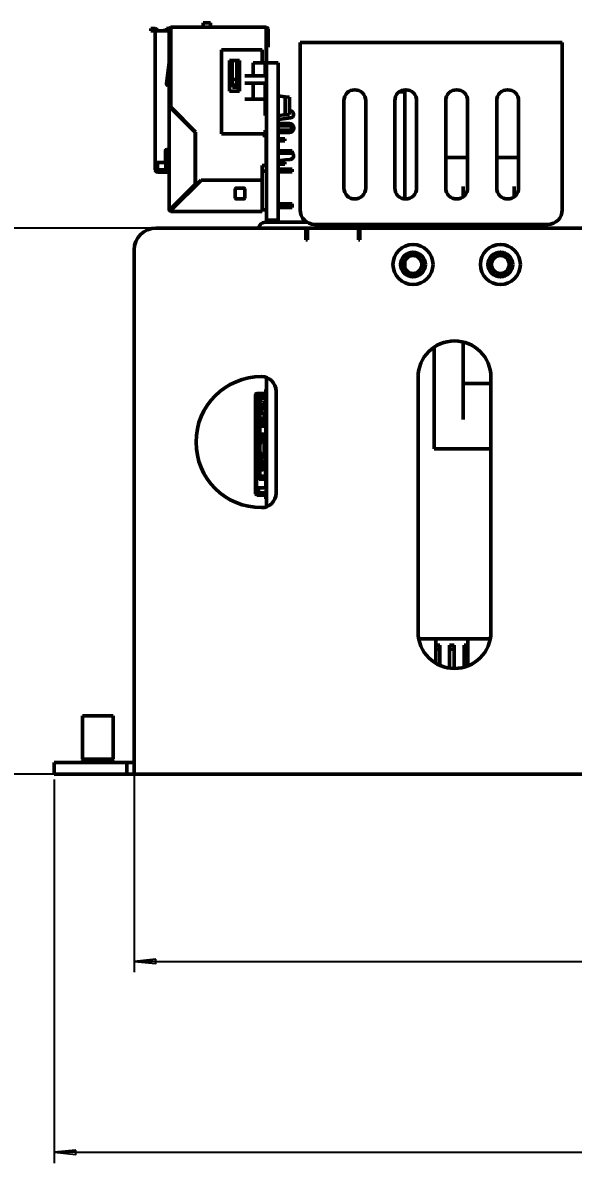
# Model space of a CAD drawing. Header units: millimetres. Extents: x 3118 to 4801, y 919 to 1849.
# Drawn here: x 3298.2 to 3373.8, y 1299.7 to 1456.4 of the extents above; entities that cross this region are included whole.
import ezdxf

# ---------------------------------------------------------------- set-up
doc = ezdxf.new("R2010")
doc.units = ezdxf.units.MM
doc.header["$LTSCALE"] = 1.8
doc.layers.add('외형선(ISO)', color=7, linetype='Continuous', lineweight=50)
doc.layers.add('치수(ISO)', color=7, linetype='Continuous', lineweight=25)
doc.styles.add('레이블 문자 (JIS)', font='')
doc.styles.get('레이블 문자 (JIS)').set_extended_font_data('Gulim')
doc.dimstyles.new('복사 대상기본값 (JIS)', dxfattribs={"dimscale": 1.5, "dimtxt": 3, "dimasz": 2, "dimexe": 1, "dimexo": 0.5, "dimgap": 0.8, "dimtad": 1, "dimdsep": 46, "dimtxsty": '레이블 문자 (JIS)', "dimblk": 'Filled-1', "dimcen": 0.09, "dimdle": 10, "dimclrd": 256, "dimclre": 256, "dimclrt": 256, "dimazin": 2, "dimtfac": 0.666667, "dimtmove": 0, "dimatfit": 3, "dimldrblk": 'OPEN', "dimfxl": 1, "dimtolj": 1, "dimtzin": 0, "dimlwd": -1, "dimlwe": -1, "dimarcsym": 0})

# ---------------------------------------------------------------- blocks, each defined once
blk = doc.blocks.new('Filled-1')
at = {"color": 0}
for p, q in [((0, 0), (-1, 0.1)), ((-1, 0.1), (-1, -0.1)), ((-1, 0), (0, 0)), ((-1, -0.1), (0, 0))]:
    blk.add_line(p, q, dxfattribs=at)
at = {"color": 0, "flags": 128}
blk.add_lwpolyline([(-1, -0.1), (0, 0), (-1, 0.1), (-1, -0.1)], dxfattribs=at)
at = {"color": 0}
blk.add_solid([(-1, -0.1), (0, 0), (-1, 0.1), (-1, -0.1)], dxfattribs=at)
blk = doc.blocks.new('*D648')
at = {"layer": 'Defpoints', "color": 0}
for p in [(3302.46, 1353.2), (3539.46, 1353.2), (3539.46, 1301.24)]:
    blk.add_point(p, dxfattribs=at)
at = {"layer": '치수(ISO)'}
for p, q in [((3302.46, 1352.45), (3302.46, 1299.74)), ((3539.46, 1352.45), (3539.46, 1299.74)), ((3305.46, 1301.24), (3536.46, 1301.24))]:
    blk.add_line(p, q, dxfattribs=at)
at = {"layer": '치수(ISO)', "linetype": 'ByBlock', "xscale": 3, "yscale": 3, "zscale": 3, "rotation": 180}
blk.add_blockref('Filled-1', (3302.46, 1301.24), dxfattribs=at)
at = {"layer": '치수(ISO)', "linetype": 'ByBlock', "xscale": 3, "yscale": 3, "zscale": 3}
blk.add_blockref('Filled-1', (3539.46, 1301.24), dxfattribs=at)
at = {"layer": '치수(ISO)', "insert": (3423.44, 1319.64), "char_height": 15, "attachment_point": 2, "style": '레이블 문자 (JIS)'}
blk.add_mtext('\\A1;237', dxfattribs=at)
blk = doc.blocks.new('_Open')
at = {"color": 0, "linetype": 'ByBlock', "lineweight": -2}
for p, q in [((-1, 0.167), (0, 0)), ((-1, -0.167), (0, 0)), ((0, 0), (-1, 0))]:
    blk.add_line(p, q, dxfattribs=at)
blk = doc.blocks.new('*D649')
at = {"layer": 'Defpoints', "color": 0}
for p in [(3313.46, 1357.3), (3528.46, 1357.3), (3528.46, 1327.47)]:
    blk.add_point(p, dxfattribs=at)
at = {"layer": '치수(ISO)'}
for p, q in [((3313.46, 1356.55), (3313.46, 1325.97)), ((3528.46, 1356.55), (3528.46, 1325.97)), ((3316.46, 1327.47), (3525.46, 1327.47))]:
    blk.add_line(p, q, dxfattribs=at)
at = {"layer": '치수(ISO)', "linetype": 'ByBlock', "xscale": 3, "yscale": 3, "zscale": 3, "rotation": 180}
blk.add_blockref('Filled-1', (3313.46, 1327.47), dxfattribs=at)
at = {"layer": '치수(ISO)', "linetype": 'ByBlock', "xscale": 3, "yscale": 3, "zscale": 3}
blk.add_blockref('Filled-1', (3528.46, 1327.47), dxfattribs=at)
at = {"layer": '치수(ISO)', "insert": (3425.96, 1345.89), "char_height": 15, "attachment_point": 2, "style": '레이블 문자 (JIS)'}
blk.add_mtext('\\A1;215', dxfattribs=at)
blk = doc.blocks.new('*D651')
at = {"layer": 'Defpoints', "color": 0}
for p in [(3272.45, 1428.2), (3316.46, 1428.2), (3304.46, 1353.2)]:
    blk.add_point(p, dxfattribs=at)
at = {"layer": '치수(ISO)'}
for p, q in [((3315.71, 1428.2), (3270.95, 1428.2)), ((3272.45, 1356.2), (3272.45, 1425.2)), ((3303.71, 1353.2), (3270.95, 1353.2))]:
    blk.add_line(p, q, dxfattribs=at)
at = {"layer": '치수(ISO)', "linetype": 'ByBlock', "xscale": 3, "yscale": 3, "zscale": 3}
for p, rotation in [((3272.45, 1428.2), 90), ((3272.45, 1353.2), 270)]:
    blk.add_blockref('Filled-1', p, dxfattribs=dict(at, rotation=rotation))
at = {"layer": '치수(ISO)', "insert": (3254.07, 1390.7), "char_height": 15, "attachment_point": 2, "rotation": 90, "style": '레이블 문자 (JIS)'}
blk.add_mtext('\\A1;75', dxfattribs=at)

msp = doc.modelspace()

# ---------------------------------------------------------------- linework, layer by layer
at = {"layer": '외형선(ISO)'}
for p, q in [((3315.75, 1455.297), (3315.75, 1455.597)), ((3315.95, 1455.597), (3315.75, 1455.597)), ((3315.95, 1455.597), (3316.34, 1455.597)), ((3317.51, 1455.297), (3317.56, 1455.347)), ((3317.66, 1455.447), (3317.56, 1455.347)), ((3317.66, 1455.447), (3317.91, 1455.447)), ((3318.11, 1455.597), (3317.91, 1455.597)), ((3317.91, 1455.297), (3317.91, 1455.597)), ((3318.11, 1455.597), (3318.265, 1455.597)), ((3318.26, 1455.547), (3318.26, 1444.818)), ((3318.46, 1455.547), (3318.46, 1444.818)), ((3318.46, 1444.818), (3318.46, 1455.547)), ((3331.61, 1455.797), (3318.51, 1455.797)), ((3318.51, 1455.797), (3318.51, 1455.547)), ((3318.51, 1455.547), (3318.51, 1444.797)), ((3322.95, 1456.397), (3322.95, 1456.273)), ((3322.95, 1456.397), (3323.95, 1456.397)), ((3322.95, 1455.86), (3322.95, 1456.273)), ((3322.95, 1455.797), (3322.95, 1455.86)), ((3323.95, 1456.397), (3323.95, 1456.273)), ((3323.95, 1455.86), (3323.95, 1456.273)), ((3323.95, 1455.797), (3323.95, 1455.86)), ((3331.61, 1455.547), (3331.61, 1455.797)), ((3331.61, 1450.797), (3331.61, 1455.547)), ((3331.66, 1453.047), (3331.66, 1455.547)), ((3331.66, 1455.547), (3331.66, 1450.897)), ((3331.86, 1453.047), (3331.86, 1455.547)), ((3315.95, 1455.297), (3315.75, 1455.297)), ((3315.95, 1455.297), (3316.34, 1455.297)), ((3316.649, 1455.297), (3316.34, 1455.297)), ((3316.35, 1455.287), (3316.35, 1437.197)), ((3316.35, 1455.287), (3316.75, 1455.287)), ((3316.75, 1455.287), (3316.75, 1455.297)), ((3317.91, 1455.297), (3316.75, 1455.297)), ((3318.11, 1455.297), (3317.91, 1455.297)), ((3318.11, 1455.297), (3318.26, 1455.297)), ((3316.25, 1453.697), (3316.35, 1453.63)), ((3316.25, 1453.697), (3316.35, 1453.697)), ((3326.48, 1452.697), (3325.48, 1452.697)), ((3325.48, 1441.147), (3325.48, 1452.697)), ((3326.48, 1452.697), (3328.663, 1452.697)), ((3329.617, 1452.697), (3328.663, 1452.697)), ((3329.617, 1452.697), (3329.726, 1452.697)), ((3329.726, 1452.697), (3329.865, 1452.697)), ((3329.865, 1452.697), (3330.705, 1452.697)), ((3331.03, 1452.697), (3330.705, 1452.697)), ((3331.03, 1452.697), (3331.03, 1450.897)), ((3331.66, 1453.047), (3331.86, 1453.047)), ((3336.26, 1453.697), (3372.26, 1453.697)), ((3336.26, 1453.697), (3336.26, 1430.697)), ((3337.26, 1453.697), (3346.845, 1453.697)), ((3337.26, 1453.697), (3337.26, 1453.697)), ((3338.687, 1453.698), (3341.051, 1453.698)), ((3338.687, 1453.697), (3338.687, 1453.698)), ((3341.051, 1453.698), (3343.34, 1453.698)), ((3343.34, 1453.697), (3343.34, 1453.698)), ((3343.34, 1453.698), (3344.018, 1453.698)), ((3344.018, 1453.697), (3344.018, 1453.698)), ((3344.018, 1453.698), (3344.092, 1453.698)), ((3344.092, 1453.698), (3345.832, 1453.698)), ((3344.092, 1453.697), (3344.092, 1453.698)), ((3345.832, 1453.697), (3345.832, 1453.698)), ((3346.845, 1453.697), (3346.845, 1453.697)), ((3348.787, 1453.698), (3348.81, 1453.698)), ((3348.787, 1453.697), (3348.787, 1453.698)), ((3348.81, 1453.698), (3348.967, 1453.698)), ((3348.81, 1453.697), (3348.81, 1453.698)), ((3348.967, 1453.698), (3352.467, 1453.698)), ((3348.967, 1453.697), (3348.967, 1453.698)), ((3352.467, 1453.698), (3352.541, 1453.698)), ((3352.467, 1453.697), (3352.467, 1453.698)), ((3352.541, 1453.697), (3352.541, 1453.698)), ((3357.201, 1453.698), (3357.767, 1453.698)), ((3357.201, 1453.697), (3357.201, 1453.698)), ((3357.767, 1453.698), (3359.23, 1453.698)), ((3359.23, 1453.698), (3360.524, 1453.698)), ((3360.524, 1453.698), (3360.841, 1453.698)), ((3360.841, 1453.698), (3361.736, 1453.698)), ((3360.841, 1453.697), (3360.841, 1453.698)), ((3361.736, 1453.697), (3361.736, 1453.698)), ((3366.441, 1453.698), (3366.927, 1453.698)), ((3366.441, 1453.697), (3366.441, 1453.698)), ((3366.927, 1453.698), (3368.264, 1453.698)), ((3368.264, 1453.698), (3369.621, 1453.698)), ((3369.621, 1453.698), (3370.078, 1453.698)), ((3370.078, 1453.697), (3370.078, 1453.698)), ((3372.26, 1453.697), (3372.26, 1430.697)), ((3318.26, 1450.957), (3317.91, 1448.021)), ((3326.555, 1451.197), (3326.932, 1451.197)), ((3326.555, 1446.997), (3326.555, 1451.197)), ((3327.577, 1451.197), (3326.932, 1451.197)), ((3326.948, 1448.605), (3326.932, 1451.197)), ((3327.561, 1448.605), (3327.577, 1451.197)), ((3327.577, 1451.197), (3327.955, 1451.197)), ((3327.955, 1450.697), (3327.877, 1450.697)), ((3327.877, 1446.997), (3327.877, 1450.697)), ((3327.955, 1451.197), (3327.955, 1446.997)), ((3329.81, 1450.897), (3331.46, 1450.897)), ((3329.81, 1450.897), (3329.81, 1449.107)), ((3331.46, 1449.107), (3331.46, 1450.897)), ((3331.46, 1450.797), (3331.66, 1450.797)), ((3333.26, 1450.897), (3331.66, 1450.897)), ((3331.66, 1429.297), (3331.66, 1450.897)), ((3333.26, 1450.897), (3333.26, 1429.297)), ((3316.35, 1450.168), (3316.25, 1450.104)), ((3316.35, 1450.104), (3316.25, 1450.104)), ((3327.81, 1450.287), (3327.877, 1450.287)), ((3327.81, 1446.997), (3327.81, 1450.287)), ((3331.66, 1449.107), (3328.663, 1449.107)), ((3331.46, 1449.797), (3331.66, 1449.797)), ((3331.61, 1449.107), (3331.61, 1449.797)), ((3318.109, 1447.797), (3318.26, 1447.797)), ((3326.948, 1448.605), (3326.953, 1447.848)), ((3327.561, 1448.605), (3326.948, 1448.605)), ((3326.955, 1447.558), (3326.953, 1447.848)), ((3327.556, 1447.848), (3326.953, 1447.848)), ((3327.555, 1447.558), (3326.955, 1447.558)), ((3327.555, 1447.558), (3327.556, 1447.848)), ((3327.561, 1448.605), (3327.556, 1447.848)), ((3328.663, 1448.107), (3331.66, 1448.107)), ((3329.81, 1448.107), (3329.81, 1445.897)), ((3331.46, 1445.897), (3331.46, 1448.107)), ((3331.61, 1446.747), (3331.61, 1448.107)), ((3327.955, 1446.997), (3326.555, 1446.997)), ((3331.66, 1446.747), (3331.61, 1446.747)), ((3333.26, 1446.349), (3334.21, 1446.241)), ((3334.21, 1446.241), (3334.81, 1446.172)), ((3334.21, 1446.241), (3334.21, 1443.754)), ((3334.81, 1446.172), (3334.81, 1443.822)), ((3349.86, 1446.897), (3350.66, 1446.897)), ((3350.66, 1445.897), (3350.66, 1446.897)), ((3318.333, 1444.818), (3318.26, 1444.818)), ((3318.26, 1430.747), (3318.26, 1444.818)), ((3318.474, 1444.818), (3318.333, 1444.818)), ((3318.51, 1444.797), (3321.91, 1441.397)), ((3321.86, 1441.377), (3318.51, 1444.727)), ((3328.663, 1445.897), (3331.46, 1445.897)), ((3331.46, 1445.897), (3331.46, 1443.647)), ((3331.46, 1445.197), (3331.51, 1445.197)), ((3331.51, 1445.197), (3331.51, 1444.197)), ((3342.26, 1433.697), (3342.26, 1445.697)), ((3345.26, 1445.697), (3345.26, 1433.697)), ((3349.26, 1433.697), (3349.26, 1445.697)), ((3350.66, 1445.897), (3350.66, 1432.201)), ((3352.26, 1445.697), (3352.26, 1433.697)), ((3356.26, 1433.697), (3356.26, 1445.697)), ((3359.26, 1445.697), (3359.26, 1433.697)), ((3363.26, 1433.697), (3363.26, 1445.697)), ((3366.26, 1445.697), (3366.26, 1433.697)), ((3331.46, 1444.197), (3331.51, 1444.197)), ((3331.66, 1443.647), (3331.46, 1443.647)), ((3333.26, 1443.646), (3334.21, 1443.754)), ((3334.278, 1443.237), (3333.26, 1443.104)), ((3334.21, 1443.754), (3334.81, 1443.822)), ((3334.924, 1443.322), (3334.278, 1443.237)), ((3334.81, 1444.328), (3334.924, 1444.313)), ((3321.86, 1434.188), (3321.86, 1441.377)), ((3321.91, 1441.397), (3321.91, 1435.397)), ((3331.46, 1441.647), (3331.46, 1441.147)), ((3331.46, 1441.647), (3331.66, 1441.647)), ((3331.56, 1441.647), (3331.56, 1440.697)), ((3331.61, 1436.797), (3331.61, 1441.347)), ((3331.66, 1441.347), (3331.61, 1441.347)), ((3333.26, 1442.547), (3334.81, 1442.547)), ((3333.26, 1442.247), (3334.81, 1442.247)), ((3334.81, 1441.647), (3333.26, 1441.647)), ((3334.81, 1441.347), (3333.26, 1441.347)), ((3326.48, 1441.147), (3325.48, 1441.147)), ((3326.48, 1441.147), (3331.46, 1441.147)), ((3331.36, 1440.697), (3331.36, 1441.147)), ((3331.56, 1440.697), (3331.36, 1440.697)), ((3331.66, 1439.947), (3331.61, 1439.947)), ((3333.63, 1440.438), (3333.26, 1440.438)), ((3333.63, 1440.188), (3333.26, 1440.188)), ((3334.15, 1440.438), (3333.63, 1440.438)), ((3333.63, 1440.438), (3333.63, 1440.188)), ((3334.15, 1440.188), (3333.63, 1440.188)), ((3334.15, 1440.438), (3334.15, 1440.188)), ((3317.75, 1437.397), (3317.75, 1438.797)), ((3317.8, 1438.697), (3317.8, 1436.197)), ((3317.95, 1438.997), (3318.26, 1438.997)), ((3318.26, 1438.897), (3318, 1438.897)), ((3333.26, 1438.885), (3333.676, 1438.822)), ((3335.16, 1438.822), (3333.26, 1438.822)), ((3335.16, 1438.472), (3333.26, 1438.472)), ((3335.16, 1438.822), (3335.16, 1438.472)), ((3316.35, 1437.197), (3316.35, 1436.997)), ((3316.35, 1437.197), (3316.75, 1437.197)), ((3316.35, 1436.207), (3316.35, 1436.997)), ((3316.6, 1436.197), (3316.6, 1436.997)), ((3316.65, 1437.197), (3316.65, 1436.197)), ((3316.75, 1437.197), (3317.55, 1437.197)), ((3331.06, 1435.397), (3331.06, 1436.797)), ((3331.06, 1436.797), (3331.61, 1436.797)), ((3334.278, 1437.57), (3333.26, 1437.458)), ((3333.63, 1437.238), (3333.26, 1437.238)), ((3333.63, 1436.988), (3333.26, 1436.988)), ((3334.15, 1437.238), (3333.63, 1437.238)), ((3333.63, 1437.238), (3333.63, 1436.988)), ((3334.15, 1436.988), (3333.63, 1436.988)), ((3334.15, 1437.238), (3334.15, 1436.988)), ((3334.914, 1437.64), (3334.278, 1437.57)), ((3356.26, 1437.897), (3358.66, 1437.897)), ((3358.66, 1437.897), (3359.26, 1437.897)), ((3363.26, 1437.897), (3365.66, 1437.897)), ((3365.66, 1437.897), (3366.26, 1437.897)), ((3316.65, 1436.197), (3316.6, 1436.197)), ((3316.65, 1436.197), (3317.8, 1436.197)), ((3317.71, 1435.897), (3316.66, 1435.897)), ((3317.71, 1435.897), (3317.91, 1435.897)), ((3317.8, 1436.197), (3318.26, 1436.197)), ((3317.91, 1435.897), (3317.91, 1436.197)), ((3317.91, 1435.897), (3318.11, 1435.897)), ((3318.11, 1435.897), (3318.26, 1435.897)), ((3321.91, 1435.997), (3321.86, 1435.997)), ((3321.91, 1435.097), (3321.91, 1435.397)), ((3321.91, 1435.097), (3321.91, 1434.797)), ((3331.66, 1435.997), (3331.06, 1435.997)), ((3331.06, 1435.097), (3331.06, 1435.397)), ((3331.06, 1435.097), (3331.06, 1434.797)), ((3335.16, 1436.282), (3333.26, 1436.282)), ((3335.16, 1435.932), (3333.26, 1435.932)), ((3335.16, 1436.282), (3335.16, 1435.932)), ((3318.51, 1430.838), (3321.86, 1434.188)), ((3322.651, 1434.797), (3318.601, 1430.747)), ((3321.91, 1434.797), (3321.91, 1434.056)), ((3331.06, 1434.797), (3322.651, 1434.797)), ((3327.36, 1432.297), (3327.36, 1433.597)), ((3327.46, 1433.697), (3328.56, 1433.697)), ((3328.66, 1433.597), (3328.66, 1432.297)), ((3331.06, 1430.747), (3331.06, 1434.797)), ((3358.66, 1432.497), (3358.66, 1433.897)), ((3365.66, 1432.497), (3365.66, 1433.897)), ((3328.56, 1432.197), (3327.46, 1432.197)), ((3318.26, 1430.747), (3318.333, 1430.747)), ((3318.474, 1430.747), (3318.333, 1430.747)), ((3318.51, 1430.712), (3318.51, 1430.571)), ((3318.51, 1430.571), (3318.51, 1430.497)), ((3318.51, 1430.497), (3331.06, 1430.497)), ((3331.06, 1430.497), (3331.06, 1430.747)), ((3331.66, 1430.697), (3331.06, 1430.697)), ((3335.16, 1431.527), (3333.26, 1431.527)), ((3335.16, 1431.027), (3333.26, 1431.027)), ((3335.16, 1431.527), (3335.16, 1431.027)), ((3331.46, 1428.997), (3337.206, 1428.997)), ((3331.66, 1429.297), (3331.66, 1428.997)), ((3331.66, 1429.297), (3333.26, 1429.297)), ((3333.26, 1428.997), (3333.26, 1429.297)), ((3338.26, 1428.697), (3370.26, 1428.697)), ((3344.26, 1428.197), (3344.26, 1428.697)), ((3346.51, 1428.697), (3346.51, 1428.197)), ((3369.01, 1428.197), (3369.01, 1428.697)), ((3369.66, 1428.197), (3369.66, 1428.697)), ((3337.06, 1428.197), (3316.46, 1428.197)), ((3337.06, 1426.597), (3337.06, 1428.197)), ((3337.06, 1428.197), (3337.26, 1428.197)), ((3337.26, 1426.597), (3337.26, 1428.197)), ((3344.26, 1428.197), (3337.26, 1428.197)), ((3344.26, 1428.197), (3344.26, 1426.597)), ((3344.46, 1428.197), (3344.46, 1426.597)), ((3387.46, 1428.197), (3344.46, 1428.197)), ((3337.26, 1426.597), (3337.06, 1426.597)), ((3344.46, 1426.597), (3344.26, 1426.597)), ((3313.46, 1357.297), (3313.46, 1425.197)), ((3350.66, 1423.747), (3350.66, 1422.648)), ((3354.66, 1401.897), (3354.66, 1411.84)), ((3358.66, 1401.897), (3358.66, 1412.551)), ((3331.66, 1389.924), (3331.66, 1407.671)), ((3352.46, 1372.697), (3352.46, 1407.697)), ((3358.66, 1406.869), (3362.46, 1406.869)), ((3362.46, 1407.697), (3362.46, 1372.697)), ((3330.15, 1405.342), (3330.15, 1405.199)), ((3330.15, 1405.342), (3330.25, 1405.342)), ((3330.203, 1405.42), (3330.251, 1405.363)), ((3330.335, 1405.448), (3330.25, 1405.362)), ((3330.25, 1405.312), (3330.335, 1405.398)), ((3330.25, 1405.362), (3330.25, 1405.342)), ((3330.25, 1405.342), (3330.25, 1405.312)), ((3330.25, 1405.312), (3330.25, 1405.284)), ((3330.3, 1405.455), (3330.342, 1405.455)), ((3330.365, 1405.292), (3330.3, 1405.292)), ((3330.35, 1405.462), (3330.335, 1405.448)), ((3330.335, 1405.448), (3330.35, 1405.412)), ((3330.35, 1405.412), (3330.335, 1405.398)), ((3331.54, 1405.462), (3330.35, 1405.462)), ((3330.35, 1405.412), (3331.54, 1405.412)), ((3330.35, 1405.362), (3330.35, 1405.292)), ((3331.44, 1405.312), (3330.445, 1405.312)), ((3331.44, 1405.192), (3330.445, 1405.192)), ((3330.713, 1405.167), (3330.744, 1405.192)), ((3330.892, 1405.312), (3330.96, 1405.367)), ((3330.96, 1405.367), (3331.16, 1405.367)), ((3331.16, 1405.367), (3331.16, 1405.312)), ((3331.16, 1405.192), (3331.16, 1405.167)), ((3331.358, 1405.412), (3331.461, 1405.414)), ((3331.49, 1405.312), (3331.44, 1405.312)), ((3331.44, 1405.312), (3331.44, 1405.192)), ((3331.49, 1405.192), (3331.44, 1405.192)), ((3331.539, 1405.412), (3331.529, 1405.426)), ((3331.56, 1405.432), (3331.537, 1405.45)), ((3331.54, 1405.462), (3331.54, 1405.454)), ((3331.54, 1405.362), (3331.54, 1405.412)), ((3331.56, 1405.386), (3331.54, 1405.412)), ((3331.54, 1405.362), (3331.54, 1405.305)), ((3331.551, 1405.336), (3331.54, 1405.359)), ((3331.559, 1406.004), (3331.559, 1405.904)), ((3331.56, 1406.004), (3331.559, 1406.004)), ((3331.559, 1405.514), (3331.559, 1405.904)), ((3331.56, 1406.005), (3331.56, 1405.855)), ((3331.66, 1406.005), (3331.56, 1406.005)), ((3331.56, 1406.005), (3331.56, 1406.005)), ((3331.66, 1406.005), (3331.56, 1406.005)), ((3331.56, 1405.855), (3331.56, 1405.342)), ((3332.96, 1405.797), (3332.96, 1391.797)), ((3330.15, 1405.092), (3330.15, 1405.142)), ((3330.15, 1404.942), (3330.15, 1405.092)), ((3330.15, 1404.884), (3330.15, 1404.942)), ((3330.15, 1404.942), (3330.25, 1404.942)), ((3330.15, 1404.884), (3330.15, 1404.742)), ((3330.15, 1404.587), (3330.15, 1404.742)), ((3330.15, 1404.587), (3330.15, 1404.104)), ((3330.15, 1404.047), (3330.15, 1404.104)), ((3330.15, 1403.752), (3330.15, 1404.047)), ((3330.15, 1403.056), (3330.15, 1403.752)), ((3330.15, 1403.752), (3330.25, 1403.752)), ((3330.25, 1405.092), (3330.25, 1405.142)), ((3330.25, 1405.092), (3330.25, 1405.042)), ((3330.275, 1405.067), (3330.25, 1405.042)), ((3330.25, 1405.042), (3330.25, 1404.942)), ((3330.25, 1404.884), (3330.25, 1404.942)), ((3330.25, 1404.884), (3330.25, 1404.742)), ((3330.25, 1404.587), (3330.25, 1404.742)), ((3330.25, 1404.587), (3330.25, 1404.492)), ((3330.61, 1404.492), (3330.25, 1404.492)), ((3330.25, 1404.492), (3330.25, 1404.042)), ((3330.25, 1403.842), (3330.25, 1404.042)), ((3330.25, 1403.842), (3330.25, 1403.742)), ((3330.56, 1403.842), (3330.25, 1403.842)), ((3330.25, 1403.742), (3330.25, 1402.842)), ((3330.275, 1405.142), (3330.275, 1404.842)), ((3330.275, 1404.692), (3330.275, 1404.842)), ((3330.275, 1404.692), (3330.345, 1404.692)), ((3330.395, 1404.742), (3330.345, 1404.692)), ((3330.395, 1405.142), (3330.395, 1404.842)), ((3330.395, 1404.842), (3330.395, 1404.742)), ((3330.57, 1405.167), (3330.401, 1405.167)), ((3330.545, 1405.142), (3330.445, 1405.042)), ((3330.445, 1405.042), (3330.445, 1404.492)), ((3330.46, 1404.202), (3330.61, 1404.308)), ((3330.607, 1404.202), (3330.46, 1404.202)), ((3330.46, 1404.042), (3330.46, 1404.202)), ((3330.57, 1405.167), (3330.545, 1405.142)), ((3330.545, 1405.142), (3330.545, 1404.492)), ((3330.56, 1404.152), (3330.56, 1403.869)), ((3330.56, 1403.869), (3330.56, 1403.842)), ((3330.56, 1403.842), (3330.56, 1403.742)), ((3330.56, 1403.542), (3330.56, 1403.742)), ((3330.57, 1405.167), (3331.415, 1405.167)), ((3330.61, 1405.042), (3330.681, 1404.971)), ((3331.54, 1405.042), (3330.61, 1405.042)), ((3330.61, 1404.492), (3330.61, 1405.042)), ((3330.61, 1404.492), (3330.71, 1404.392)), ((3330.61, 1404.308), (3330.61, 1404.492)), ((3330.61, 1404.308), (3330.71, 1404.308)), ((3330.61, 1404.202), (3330.71, 1404.202)), ((3330.71, 1404.942), (3331.54, 1404.957)), ((3330.71, 1404.951), (3330.71, 1404.392)), ((3330.71, 1404.392), (3330.71, 1404.308)), ((3330.71, 1404.308), (3330.71, 1404.202)), ((3330.71, 1404.202), (3330.71, 1395.542)), ((3330.74, 1404.943), (3330.74, 1404.85)), ((3330.74, 1404.85), (3330.74, 1404.85)), ((3330.74, 1404.85), (3331.352, 1404.85)), ((3330.841, 1404.242), (3330.841, 1403.147)), ((3331.54, 1404.397), (3331.19, 1404.247)), ((3331.19, 1404.247), (3331.19, 1404.242)), ((3331.19, 1404.242), (3331.49, 1404.242)), ((3331.19, 1403.147), (3331.19, 1404.242)), ((3331.353, 1404.85), (3331.414, 1404.955)), ((3331.407, 1404.942), (3331.54, 1404.942)), ((3331.415, 1405.167), (3331.54, 1405.042)), ((3331.44, 1404.192), (3331.44, 1403.542)), ((3331.49, 1404.242), (3331.54, 1404.242)), ((3331.54, 1405.042), (3331.54, 1405.142)), ((3331.54, 1404.612), (3331.54, 1405.042)), ((3331.54, 1404.399), (3331.54, 1404.612)), ((3331.54, 1404.399), (3331.54, 1404.235)), ((3331.54, 1404.023), (3331.54, 1404.235)), ((3331.54, 1404.023), (3331.54, 1400.908)), ((3331.66, 1405.142), (3331.66, 1404.612)), ((3330.15, 1402.8), (3330.15, 1403.056)), ((3330.25, 1403.056), (3330.15, 1403.056)), ((3330.15, 1402.294), (3330.15, 1402.8)), ((3330.15, 1402.294), (3330.15, 1401.941)), ((3330.25, 1402.842), (3330.25, 1402.742)), ((3330.25, 1402.542), (3330.25, 1402.742)), ((3330.56, 1402.742), (3330.25, 1402.742)), ((3330.25, 1402.542), (3330.25, 1396.942)), ((3330.4, 1403.592), (3330.5, 1403.592)), ((3330.4, 1402.992), (3330.4, 1403.592)), ((3330.5, 1402.992), (3330.4, 1402.992)), ((3330.46, 1396.942), (3330.46, 1402.542)), ((3330.5, 1403.592), (3330.5, 1402.992)), ((3330.5, 1403.542), (3330.56, 1403.542)), ((3330.56, 1403.042), (3330.5, 1403.042)), ((3330.56, 1403.542), (3330.56, 1403.042)), ((3330.56, 1403.042), (3330.56, 1402.842)), ((3330.56, 1402.842), (3330.56, 1402.742)), ((3330.56, 1402.716), (3330.56, 1402.742)), ((3330.56, 1402.716), (3330.56, 1396.769)), ((3331.54, 1402.792), (3330.71, 1402.792)), ((3330.76, 1403.147), (3330.841, 1403.147)), ((3330.841, 1403.147), (3331.19, 1403.147)), ((3331.19, 1403.542), (3331.44, 1403.542)), ((3331.19, 1403.442), (3331.54, 1403.442)), ((3331.34, 1402.63), (3331.518, 1402.63)), ((3331.34, 1402.63), (3331.34, 1402.042)), ((3331.34, 1402.451), (3331.463, 1402.44)), ((3331.463, 1402.119), (3331.34, 1402.109)), ((3331.44, 1403.542), (3331.54, 1403.442)), ((3331.54, 1402.792), (3331.518, 1402.63)), ((3331.518, 1402.63), (3331.54, 1402.63)), ((3330.15, 1397.571), (3330.15, 1401.941)), ((3331.34, 1402.042), (3330.71, 1402.042)), ((3330.99, 1401.667), (3331.44, 1401.667)), ((3330.99, 1401.667), (3330.99, 1400.967)), ((3330.99, 1401.58), (3331.16, 1401.58)), ((3331.54, 1400.967), (3330.99, 1400.967)), ((3331.02, 1401.567), (3331.19, 1401.567)), ((3331.02, 1401.567), (3331.02, 1401.067)), ((3331.02, 1401.067), (3331.19, 1401.067)), ((3331.16, 1401.667), (3331.16, 1401.567)), ((3331.16, 1401.067), (3331.16, 1400.967)), ((3331.49, 1401.567), (3331.19, 1401.567)), ((3331.19, 1401.067), (3331.49, 1401.067)), ((3331.24, 1401.567), (3331.24, 1401.667)), ((3331.24, 1400.967), (3331.24, 1401.067)), ((3331.34, 1402.042), (3331.34, 1401.93)), ((3331.44, 1401.93), (3331.34, 1401.93)), ((3331.54, 1401.93), (3331.44, 1401.93)), ((3331.44, 1401.93), (3331.44, 1401.667)), ((3331.44, 1401.667), (3331.54, 1401.667)), ((3331.49, 1401.567), (3331.54, 1401.567)), ((3331.49, 1401.067), (3331.54, 1401.067)), ((3331.54, 1398.335), (3331.54, 1400.908)), ((3331.54, 1400.908), (3331.66, 1400.908)), ((3354.66, 1401.897), (3354.66, 1397.897)), ((3331.54, 1399.897), (3330.71, 1399.897)), ((3330.71, 1399.642), (3330.93, 1399.642)), ((3331.13, 1399.442), (3331.13, 1398.842)), ((3331.24, 1399.45), (3331.24, 1398.773)), ((3331.49, 1399.55), (3331.34, 1399.55)), ((3331.49, 1399.55), (3331.54, 1399.55)), ((3330.15, 1397.571), (3330.15, 1397.218)), ((3330.73, 1398.542), (3330.73, 1397.425)), ((3330.98, 1398.692), (3330.88, 1398.692)), ((3331.34, 1398.6), (3331.34, 1397.375)), ((3331.54, 1398.335), (3331.54, 1394.372)), ((3331.66, 1398.335), (3331.54, 1398.335)), ((3354.66, 1397.897), (3358.66, 1397.897)), ((3354.66, 1397.897), (3358.66, 1397.897)), ((3358.66, 1397.897), (3362.46, 1397.897)), ((3330.15, 1396.712), (3330.15, 1397.218)), ((3330.15, 1396.456), (3330.15, 1396.712)), ((3330.15, 1395.967), (3330.15, 1396.456)), ((3330.15, 1396.456), (3330.25, 1396.456)), ((3330.15, 1395.692), (3330.15, 1395.967)), ((3330.25, 1395.967), (3330.15, 1395.967)), ((3330.25, 1396.742), (3330.25, 1396.942)), ((3330.25, 1396.742), (3330.25, 1396.642)), ((3330.56, 1396.742), (3330.25, 1396.742)), ((3330.25, 1396.642), (3330.25, 1395.742)), ((3330.4, 1396.492), (3330.5, 1396.492)), ((3330.4, 1395.892), (3330.4, 1396.492)), ((3330.5, 1395.892), (3330.4, 1395.892)), ((3330.5, 1396.492), (3330.5, 1395.892)), ((3330.5, 1396.442), (3330.56, 1396.442)), ((3330.56, 1395.942), (3330.5, 1395.942)), ((3330.56, 1396.742), (3330.56, 1396.769)), ((3330.56, 1396.742), (3330.56, 1396.642)), ((3330.56, 1396.642), (3330.56, 1396.442)), ((3330.56, 1396.442), (3330.56, 1395.942)), ((3330.56, 1395.942), (3330.56, 1395.742)), ((3330.93, 1396.5), (3330.71, 1396.5)), ((3330.76, 1396.092), (3331.54, 1396.092)), ((3330.76, 1395.992), (3330.876, 1395.992)), ((3330.876, 1395.985), (3330.841, 1395.967)), ((3330.841, 1395.967), (3331.54, 1395.967)), ((3330.841, 1395.967), (3330.841, 1395.875)), ((3330.876, 1395.992), (3330.921, 1395.992)), ((3330.88, 1397.275), (3330.98, 1397.275)), ((3331.13, 1397.125), (3331.13, 1396.7)), ((3331.24, 1397.201), (3331.24, 1396.65)), ((3331.34, 1396.55), (3331.49, 1396.55)), ((3331.54, 1396.55), (3331.49, 1396.55)), ((3330.15, 1395.186), (3330.15, 1395.692)), ((3330.15, 1395.186), (3330.15, 1394.832)), ((3330.15, 1392.217), (3330.15, 1394.832)), ((3330.25, 1395.742), (3330.25, 1395.642)), ((3330.25, 1395.442), (3330.25, 1395.642)), ((3330.56, 1395.642), (3330.25, 1395.642)), ((3330.25, 1395.442), (3330.25, 1392.517)), ((3330.53, 1393.612), (3330.53, 1395.442)), ((3330.56, 1395.742), (3330.56, 1395.642)), ((3330.56, 1395.548), (3330.56, 1395.642)), ((3330.56, 1395.548), (3330.56, 1395.167)), ((3330.56, 1395.542), (3330.574, 1395.542)), ((3330.574, 1395.542), (3330.695, 1395.542)), ((3330.71, 1395.117), (3330.61, 1395.117)), ((3330.71, 1395.542), (3330.71, 1395.148)), ((3330.71, 1395.117), (3330.74, 1395.102)), ((3330.74, 1395.102), (3330.74, 1393.712)), ((3330.74, 1395.102), (3330.86, 1395.042)), ((3330.74, 1394.962), (3330.86, 1394.962)), ((3330.74, 1394.887), (3330.8, 1394.887)), ((3330.742, 1395.675), (3331.34, 1395.675)), ((3330.86, 1395.042), (3330.86, 1394.962)), ((3330.86, 1394.962), (3330.86, 1394.912)), ((3330.9, 1395.078), (3330.9, 1395.092)), ((3331.5, 1395.092), (3330.9, 1395.092)), ((3330.9, 1395.078), (3330.9, 1395.031)), ((3330.9, 1395.031), (3330.9, 1395.017)), ((3330.9, 1394.987), (3330.9, 1395.017)), ((3331.5, 1395.017), (3330.9, 1395.017)), ((3330.99, 1395.675), (3330.99, 1395.092)), ((3330.99, 1395.58), (3331.16, 1395.58)), ((3331.02, 1395.55), (3331.19, 1395.55)), ((3331.02, 1395.55), (3331.02, 1395.092)), ((3331.16, 1395.675), (3331.16, 1395.55)), ((3331.49, 1395.55), (3331.19, 1395.55)), ((3331.24, 1395.55), (3331.24, 1395.675)), ((3331.34, 1395.675), (3331.54, 1395.775)), ((3331.49, 1395.55), (3331.54, 1395.55)), ((3331.5, 1395.078), (3331.5, 1395.092)), ((3331.5, 1395.078), (3331.5, 1395.031)), ((3331.5, 1395.031), (3331.5, 1395.017)), ((3331.5, 1394.952), (3331.5, 1395.017)), ((3331.5, 1394.952), (3331.5, 1394.107)), ((3331.5, 1394.6), (3331.54, 1394.6)), ((3331.54, 1394.475), (3331.5, 1394.475)), ((3331.54, 1394.159), (3331.54, 1394.372)), ((3330.63, 1393.712), (3331.54, 1393.712)), ((3331.5, 1394.107), (3330.74, 1394.107)), ((3331.5, 1394.043), (3330.74, 1394.043)), ((3331.5, 1393.951), (3330.74, 1393.951)), ((3331.5, 1394.107), (3331.5, 1394.043)), ((3331.5, 1394.043), (3331.5, 1393.951)), ((3331.54, 1394.007), (3331.5, 1394.007)), ((3331.5, 1393.963), (3331.54, 1393.963)), ((3331.5, 1393.712), (3331.5, 1393.951)), ((3331.5, 1393.85), (3331.54, 1393.891)), ((3331.54, 1394.159), (3331.54, 1393.995)), ((3331.54, 1393.783), (3331.54, 1393.995)), ((3331.54, 1393.783), (3331.54, 1393.712)), ((3331.54, 1393.612), (3331.54, 1393.712)), ((3331.54, 1392.517), (3331.54, 1393.612)), ((3331.66, 1393.783), (3331.66, 1391.867)), ((3330.15, 1392.217), (3330.15, 1392.017)), ((3330.15, 1391.867), (3330.15, 1392.017)), ((3330.15, 1392.017), (3330.25, 1392.017)), ((3330.15, 1391.81), (3330.15, 1391.867)), ((3330.15, 1391.81), (3330.15, 1391.667)), ((3330.15, 1391.667), (3330.25, 1391.667)), ((3330.25, 1392.517), (3331.54, 1392.517)), ((3330.25, 1392.217), (3330.25, 1392.517)), ((3330.25, 1392.217), (3330.25, 1392.017)), ((3330.25, 1391.967), (3330.25, 1392.017)), ((3330.275, 1391.942), (3330.25, 1391.967)), ((3330.25, 1391.867), (3330.25, 1391.967)), ((3330.25, 1391.726), (3330.25, 1391.697)), ((3330.335, 1391.612), (3330.25, 1391.697)), ((3330.25, 1391.697), (3330.25, 1391.667)), ((3330.275, 1392.167), (3330.275, 1392.317)), ((3330.345, 1392.317), (3330.275, 1392.317)), ((3330.275, 1392.167), (3330.275, 1391.867)), ((3330.3, 1391.717), (3330.365, 1391.717)), ((3330.412, 1391.555), (3330.3, 1391.555)), ((3330.335, 1391.612), (3330.35, 1391.597)), ((3330.345, 1392.317), (3330.395, 1392.267)), ((3330.35, 1391.717), (3330.35, 1391.647)), ((3331.54, 1391.597), (3330.35, 1391.597)), ((3330.35, 1391.517), (3330.35, 1391.555)), ((3330.35, 1391.517), (3331.071, 1391.517)), ((3330.395, 1392.267), (3330.395, 1392.167)), ((3330.395, 1392.167), (3330.395, 1391.867)), ((3330.401, 1391.842), (3330.57, 1391.842)), ((3330.412, 1391.555), (3330.412, 1391.597)), ((3330.412, 1391.555), (3330.562, 1391.555)), ((3330.445, 1392.517), (3330.445, 1391.967)), ((3330.545, 1391.867), (3330.445, 1391.967)), ((3330.445, 1391.817), (3331.39, 1391.817)), ((3330.445, 1391.697), (3331.39, 1391.697)), ((3330.545, 1392.517), (3330.545, 1391.867)), ((3330.545, 1391.867), (3330.57, 1391.842)), ((3331.17, 1391.555), (3330.562, 1391.555)), ((3330.57, 1391.842), (3331.415, 1391.842)), ((3330.744, 1391.817), (3330.713, 1391.842)), ((3330.96, 1391.642), (3330.892, 1391.697)), ((3331.16, 1391.642), (3330.96, 1391.642)), ((3331.019, 1391.555), (3331.1, 1391.497)), ((3331.3, 1391.497), (3331.1, 1391.497)), ((3331.16, 1391.842), (3331.16, 1391.817)), ((3331.16, 1391.697), (3331.16, 1391.642)), ((3331.17, 1391.555), (3331.17, 1391.597)), ((3331.228, 1391.555), (3331.17, 1391.555)), ((3331.228, 1391.555), (3331.287, 1391.555)), ((3331.287, 1391.555), (3331.287, 1391.597)), ((3331.51, 1391.555), (3331.287, 1391.555)), ((3331.3, 1391.497), (3331.3, 1391.555)), ((3331.3, 1391.517), (3331.44, 1391.517)), ((3331.461, 1391.596), (3331.358, 1391.597)), ((3331.39, 1391.817), (3331.44, 1391.817)), ((3331.44, 1391.697), (3331.39, 1391.697)), ((3331.415, 1391.842), (3331.54, 1391.967)), ((3331.44, 1391.817), (3331.49, 1391.817)), ((3331.44, 1391.697), (3331.49, 1391.697)), ((3331.44, 1391.555), (3331.44, 1391.517)), ((3331.56, 1391.616), (3331.529, 1391.579)), ((3331.56, 1391.59), (3331.532, 1391.564)), ((3331.54, 1391.967), (3331.54, 1391.867)), ((3331.54, 1391.647), (3331.54, 1391.705)), ((3331.54, 1391.651), (3331.551, 1391.673)), ((3331.54, 1391.597), (3331.54, 1391.647)), ((3331.56, 1391.667), (3331.56, 1391.155)), ((3331.56, 1391.005), (3331.56, 1391.155)), ((3331.66, 1391.817), (3331.652, 1391.817)), ((3331.56, 1391.005), (3331.66, 1391.005)), ((3331.56, 1391.005), (3331.56, 1391.005)), ((3331.56, 1391.005), (3331.66, 1391.005)), ((3352.541, 1371.797), (3354.91, 1371.797)), ((3354.91, 1368.396), (3354.91, 1371.797)), ((3354.91, 1371.797), (3359.31, 1371.797)), ((3354.91, 1370.897), (3355.43, 1370.897)), ((3355.43, 1370.352), (3355.43, 1370.897)), ((3356.79, 1370.897), (3356.79, 1370.352)), ((3356.79, 1370.897), (3357.43, 1370.897)), ((3357.43, 1370.352), (3357.43, 1370.897)), ((3358.79, 1370.897), (3358.79, 1370.352)), ((3358.79, 1370.897), (3359.31, 1370.897)), ((3359.31, 1371.797), (3359.31, 1368.052)), ((3359.31, 1371.797), (3362.378, 1371.797)), ((3354.91, 1370.352), (3355.43, 1370.352)), ((3355.43, 1368.128), (3355.43, 1370.352)), ((3356.79, 1370.352), (3357.43, 1370.352)), ((3356.79, 1370.352), (3356.79, 1367.742)), ((3357.43, 1367.697), (3357.43, 1370.352)), ((3358.79, 1370.352), (3359.31, 1370.352)), ((3358.79, 1370.352), (3358.79, 1367.877)), ((3306.36, 1361.197), (3310.56, 1361.197)), ((3306.36, 1361.197), (3306.36, 1355.249)), ((3310.56, 1361.197), (3310.56, 1355.249)), ((3313.46, 1357.297), (3313.46, 1353.197)), ((3310.56, 1355.249), (3306.36, 1355.249)), ((3306.465, 1355.249), (3306.465, 1355.039)), ((3310.455, 1355.249), (3310.455, 1355.039)), ((3302.46, 1354.797), (3302.46, 1353.197)), ((3302.46, 1354.797), (3304.46, 1354.797)), ((3304.46, 1354.797), (3310.46, 1354.797)), ((3306.36, 1355.039), (3310.56, 1355.039)), ((3306.36, 1355.039), (3306.36, 1354.797)), ((3310.46, 1354.797), (3312.46, 1354.797)), ((3310.56, 1355.039), (3310.56, 1354.797)), ((3312.46, 1353.197), (3312.46, 1354.797)), ((3312.46, 1354.797), (3313.46, 1354.797)), ((3304.46, 1353.197), (3302.46, 1353.197)), ((3310.46, 1353.197), (3304.46, 1353.197)), ((3312.46, 1353.197), (3310.46, 1353.197)), ((3313.46, 1353.197), (3312.46, 1353.197)), ((3528.46, 1353.197), (3313.46, 1353.197))]:
    msp.add_line(p, q, dxfattribs=at)
for centre, radius in [((3351.76, 1423.197), 2.75), ((3363.76, 1423.197), 2.75), ((3351.76, 1423.197), 1.7), ((3351.76, 1423.197), 1.229), ((3363.76, 1423.197), 1.7), ((3363.76, 1423.197), 1.229)]:
    msp.add_circle(centre, radius, dxfattribs=at)
for centre, radius, start, end in [((3316.34, 1455.287), 0.31, 1.84857, 90), ((3318.51, 1455.547), 0.25, 90, 180), ((3318.51, 1455.547), 0.05, 90, 180), ((3318.51, 1455.547), 0.05, 90, 180), ((3331.61, 1455.547), 0.25, 0, 90), ((3331.61, 1455.547), 0.05, 0, 90), ((3331.61, 1455.547), 0.05, 0, 90), ((3316.34, 1455.287), 0.01, 0, 90), ((3316.34, 1455.287), 0.31, 0, 1.84857), ((3318.109, 1447.997), 0.2, 173.21648, 270), ((3343.76, 1445.697), 1.5, 0, 180), ((3350.76, 1445.697), 1.5, 0, 180), ((3357.76, 1445.697), 1.5, 0, 180), ((3364.76, 1445.697), 1.5, 0, 180), ((3334.86, 1443.817), 0.5, 277.45211, 82.54789), ((3334.81, 1441.947), 0.6, 270, 90), ((3334.81, 1441.947), 0.3, 270, 90), ((3317.95, 1438.797), 0.2, 90, 180), ((3318, 1438.697), 0.2, 90, 180), ((3334.86, 1438.137), 0.5, 276.27854, 53.1301), ((3317.55, 1437.397), 0.2, 270, 0), ((3316.66, 1436.207), 0.31, 180, 270), ((3327.46, 1433.597), 0.1, 90, 180), ((3328.56, 1433.597), 0.1, 0, 90), ((3343.76, 1433.697), 1.5, 180, 0), ((3350.76, 1433.697), 1.5, 180, 0), ((3357.76, 1433.697), 1.5, 180, 0), ((3364.76, 1433.697), 1.5, 180, 0), ((3327.46, 1432.297), 0.1, 180, 270), ((3328.56, 1432.297), 0.1, 270, 0), ((3318.51, 1430.747), 0.25, 180, 270), ((3318.51, 1430.747), 0.05, 180, 270), ((3338.26, 1430.697), 2, 180, 270), ((3370.26, 1430.697), 2, 270, 0), ((3331.46, 1428.097), 0.9, 90, 173.62063), ((3316.46, 1425.197), 3, 90, 180), ((3357.46, 1407.697), 5, 0, 180), ((3330.96, 1398.797), 9, 90, 270), ((3330.96, 1405.797), 2, 0, 90), ((3330.3, 1405.142), 0.15, 90, 180), ((3330.3, 1405.305), 0.15, 90, 129.86619), ((3330.3, 1405.142), 0.05, 111.75815, 180), ((3330.445, 1405.142), 0.17, 90, 180), ((3330.3, 1405.362), 0.05, 0, 45), ((3330.445, 1405.142), 0.05, 90, 180), ((3331.459, 1405.514), 0.1, 271, 320.49897), ((3331.49, 1405.142), 0.17, 0, 90), ((3331.49, 1405.142), 0.05, 0, 90), ((3331.51, 1405.505), 0.05, 301.78833, 333.83875), ((3331.459, 1405.514), 0.1, 320.49897, 0), ((3331.51, 1405.342), 0.05, 310.14046, 0), ((3331.51, 1405.342), 0.15, 319.96663, 0), ((3330.66, 1404.042), 0.2, 180, 240), ((3330.61, 1404.152), 0.05, 92.94463, 180), ((3330.76, 1404.892), 0.05, 113.57818, 180), ((3331.49, 1404.192), 0.05, 90, 180), ((3331.49, 1404.942), 0.05, 0, 16.79865), ((3330.66, 1402.542), 0.2, 120, 180), ((3330.76, 1403.097), 0.05, 154.0577, 180), ((3330.76, 1403.097), 0.05, 90, 154.0577), ((3330.93, 1399.442), 0.2, 0, 90), ((3331.34, 1399.45), 0.1, 90, 180), ((3330.88, 1398.542), 0.15, 90, 180), ((3330.88, 1397.425), 0.15, 180, 270), ((3330.98, 1398.842), 0.15, 270, 0), ((3331.34, 1398.773), 0.1, 180, 240), ((3331.24, 1398.6), 0.1, 0, 60), ((3331.24, 1397.375), 0.1, 300, 0), ((3330.66, 1396.942), 0.2, 180, 240), ((3330.76, 1396.142), 0.05, 180, 270), ((3330.76, 1396.042), 0.05, 180, 205.9423), ((3330.76, 1396.042), 0.05, 205.9423, 270), ((3330.93, 1396.7), 0.2, 270, 0), ((3330.98, 1397.125), 0.15, 0, 90), ((3331.34, 1397.201), 0.1, 120, 180), ((3331.34, 1396.65), 0.1, 180, 270), ((3330.73, 1395.442), 0.2, 148.21167, 180), ((3330.61, 1395.167), 0.05, 180, 270), ((3330.76, 1395.625), 0.05, 90, 180), ((3330.8, 1394.987), 0.1, 270, 339.46375), ((3330.63, 1393.612), 0.1, 90, 180), ((3330.3, 1391.867), 0.15, 180, 270), ((3330.3, 1391.705), 0.15, 194.47751, 270), ((3330.3, 1391.867), 0.05, 180, 248.24184), ((3330.3, 1391.705), 0.05, 189.40709, 260.59291), ((3330.445, 1391.867), 0.17, 180, 270), ((3330.3, 1391.647), 0.05, 315, 0), ((3330.445, 1391.867), 0.05, 180, 270), ((3330.96, 1391.797), 2, 270, 0), ((3331.46, 1391.496), 0.1, 43.4519, 89.00064), ((3331.49, 1391.867), 0.17, 270, 0), ((3331.49, 1391.867), 0.05, 270, 0), ((3331.51, 1391.505), 0.05, 23.56743, 90), ((3331.46, 1391.496), 0.1, 3.73929, 43.45261), ((3331.51, 1391.667), 0.05, 0, 49.85954), ((3331.51, 1391.667), 0.15, 0, 40.03337), ((3357.46, 1372.697), 5, 180, 0)]:
    msp.add_arc(centre, radius, start, end, dxfattribs=at)
for centre, major_axis, ratio, start_param, end_param in [((3330.744, 1405.034), (-0.0711, 0.0593), 0.9619184, 1.4767231, 1.8568394), ((3330.5, 1404.242), (0, 0.7), 0.4864865, 4.712389, 5.6028155), ((3331.352, 1405.07), (0, -0.22), 0.0259585, 6.2830413, 6.3440281), ((3330.716, 1395.875), (0, 0.2), 0.6255698, 3.4018355, 4.712389), ((3330.921, 1395.98), (-0.05, 0), 0.2499376, 4.7123609, 5.8303763), ((3330.762, 1395.15), (0.0448, 0.0285), 0.9678891, 2.5928534, 3.6661692), ((3331.437, 1391.566), (-0.083, 0.0603), 0.8199741, 3.8479101, 4.0086794)]:
    msp.add_ellipse(centre, major_axis=major_axis, ratio=ratio, start_param=start_param, end_param=end_param, dxfattribs=at)
for points in [[(3318.333, 1444.818), (3318.379, 1444.787), (3318.444, 1444.757), (3318.51, 1444.727)], [(3318.51, 1430.838), (3318.444, 1430.808), (3318.379, 1430.778), (3318.333, 1430.747)], [(3318.601, 1430.747), (3318.57, 1430.682), (3318.54, 1430.617), (3318.51, 1430.571)], [(3330.154, 1405.342), (3330.163, 1405.377), (3330.184, 1405.403), (3330.203, 1405.42)], [(3331.54, 1405.331), (3331.543, 1405.333), (3331.547, 1405.334), (3331.551, 1405.336)], [(3331.56, 1405.341), (3331.557, 1405.339), (3331.554, 1405.338), (3331.551, 1405.336)], [(3330.607, 1404.202), (3330.608, 1404.202), (3330.609, 1404.202), (3330.61, 1404.202)], [(3331.463, 1402.44), (3331.489, 1402.439), (3331.515, 1402.437), (3331.54, 1402.435)], [(3331.54, 1402.125), (3331.515, 1402.123), (3331.489, 1402.121), (3331.463, 1402.119)], [(3331.54, 1391.679), (3331.543, 1391.677), (3331.547, 1391.675), (3331.551, 1391.673)], [(3331.551, 1391.673), (3331.554, 1391.672), (3331.557, 1391.67), (3331.56, 1391.669)]]:
    msp.add_open_spline(points, degree=3, dxfattribs=at)
for points, knots in [([(3318.474, 1444.818), (3318.479, 1444.802), (3318.484, 1444.787), (3318.496, 1444.757), (3318.503, 1444.742), (3318.51, 1444.727)], [-0.0099490568, -0.0099490568, -0.0099490568, -0.0099490568, -0.0049745287, -0.0049745287, 0, 0, 0, 0]), ([(3318.51, 1430.838), (3318.503, 1430.823), (3318.496, 1430.808), (3318.484, 1430.778), (3318.479, 1430.763), (3318.474, 1430.747)], [-0.0099490568, -0.0099490568, -0.0099490568, -0.0099490568, -0.0049745287, -0.0049745287, 0, 0, 0, 0]), ([(3318.601, 1430.747), (3318.585, 1430.741), (3318.57, 1430.734), (3318.54, 1430.722), (3318.525, 1430.717), (3318.51, 1430.712)], [-0.0099490568, -0.0099490568, -0.0099490568, -0.0099490568, -0.0049745284, -0.0049745284, 0, 0, 0, 0]), ([(3331.529, 1405.426), (3331.527, 1405.422), (3331.525, 1405.418), (3331.523, 1405.414), (3331.522, 1405.413), (3331.522, 1405.412)], [-0.0027892015, -0.0027892015, -0.0027892015, -0.0027892015, -0.0014037941, -0.0014037941, -0.0011112168, -0.0011112168, -0.0011112168, -0.0011112168]), ([(3331.537, 1405.45), (3331.536, 1405.446), (3331.535, 1405.442), (3331.532, 1405.434), (3331.53, 1405.43), (3331.529, 1405.426)], [-0.0028715194, -0.0028715194, -0.0028715194, -0.0028715194, -0.0014465057, -0.0014465057, 0, 0, 0, 0]), ([(3330.71, 1404.825), (3330.71, 1404.881), (3330.714, 1404.91), (3330.726, 1404.93), (3330.73, 1404.933), (3330.734, 1404.935)], [-0.177069279, -0.177069279, -0.177069279, -0.177069279, -0.14677409, -0.14677409, -0.136887627, -0.136887627, -0.136887627, -0.136887627]), ([(3330.71, 1404.803), (3330.71, 1404.799), (3330.711, 1404.793), (3330.714, 1404.787), (3330.714, 1404.787), (3330.715, 1404.786)], [-0.0086563143, -0.0086563143, -0.0086563143, -0.0086563143, -0.006207164, -0.006207164, -0.0059609964, -0.0059609964, -0.0059609964, -0.0059609964]), ([(3330.748, 1395.681), (3330.745, 1395.68), (3330.743, 1395.679), (3330.742, 1395.677), (3330.74, 1395.676), (3330.74, 1395.675), (3330.741, 1395.675), (3330.741, 1395.675), (3330.742, 1395.675), (3330.742, 1395.675)], [0, 0, 0, 0, 0.00001936596, 0.00001936596, 0.00001936596, 0.000048227311, 0.000048227311, 0.000048227311, 0.000053112744, 0.000053112744, 0.000053112744, 0.000053112744]), ([(3330.9, 1394.987), (3330.9, 1394.981), (3330.899, 1394.975), (3330.897, 1394.963), (3330.895, 1394.958), (3330.893, 1394.952)], [0.0106204669, 0.0106204669, 0.0106204669, 0.0106204669, 0.0138634195, 0.0138634195, 0.0160066834, 0.0160066834, 0.0160066834, 0.0160066834]), ([(3331.521, 1391.597), (3331.522, 1391.596), (3331.523, 1391.594), (3331.525, 1391.588), (3331.527, 1391.584), (3331.529, 1391.579)], [-0.0022641411, -0.0022641411, -0.0022641411, -0.0022641411, -0.001672404, -0.001672404, 0, 0, 0, 0])]:
    msp.add_open_spline(points, degree=3, knots=knots, dxfattribs=at)

# ---------------------------------------------------------------- dimensions: what is measured, and where the dimension line sits
at = {"layer": '치수(ISO)'}
for base, p1, p2, angle, picture, middle in [((3272.451, 1428.197), (3304.46, 1353.197), (3316.46, 1428.197), 90, '*D651', (3272.451, 1390.697)), ((3539.46, 1301.244), (3302.46, 1353.197), (3539.46, 1353.197), 180, '*D648', (3423.444, 1301.244))]:
    dim = msp.add_linear_dim(base=base, p1=p1, p2=p2, angle=angle, dimstyle='복사 대상기본값 (JIS)', override={"dimtxt": 10, "dimgap": 2, "dimtxsty": '레이블 문자 (JIS)', "dimtofl": 0, "dimatfit": 1, "dimldrblk": 'Open'}, dxfattribs=at)
    dim.commit()
    dim.dimension.update_dxf_attribs({"geometry": picture, "text_midpoint": middle, "dimtype": 160})
dim = msp.add_linear_dim(base=(3528.46, 1327.47), p1=(3313.46, 1357.297), p2=(3528.46, 1357.297), dimstyle='복사 대상기본값 (JIS)', override={"dimtxt": 10, "dimgap": 2, "dimtxsty": '레이블 문자 (JIS)', "dimtofl": 0, "dimatfit": 1, "dimldrblk": 'Open'}, dxfattribs=at)
dim.commit()
dim.dimension.update_dxf_attribs({"geometry": '*D649', "text_midpoint": (3425.96, 1327.47), "dimtype": 160})

doc.saveas('drawing.dxf')
